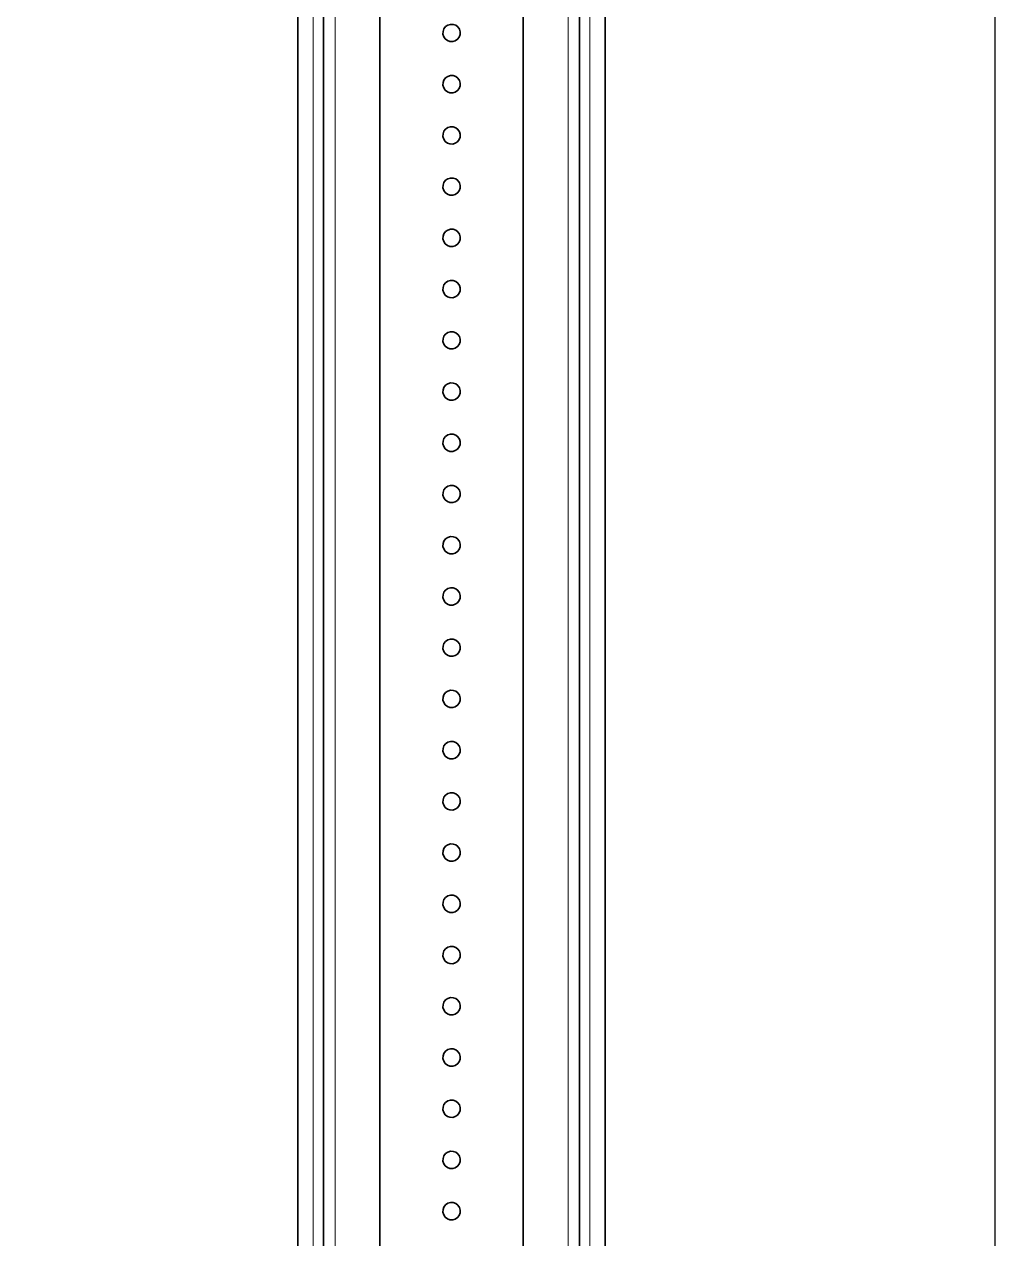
# Model space of a CAD drawing. Extents: x -442948 to -439736, y 420528 to 424220.
# Drawn here: x -442569 to -442190, y 421906.6 to 422380.7 of the extents above; entities that cross this region are included whole.
import ezdxf

# ---------------------------------------------------------------- set-up
doc = ezdxf.new("R2010")
doc.units = 0
doc.layers.add('GORUNEN', color=7, linetype='Continuous', lineweight=35)
doc.layers.add('TEGET', color=8, linetype='Continuous', lineweight=18)

# ---------------------------------------------------------------- blocks, each defined once
blk = doc.blocks.new('FGGTGTGT')
at = {"layer": 'GORUNEN', "color": 6}
for points in [[(-439366.07, 422626.79), (-439366.07, 420689.79)], [(-439266.07, 422626.79), (-439266.07, 420689.79)], [(-439313.09, 421428.16), (-439313.74, 421427.32), (-439314.62, 421426.72), (-439315.64, 421426.42), (-439316.7, 421426.45), (-439317.7, 421426.81), (-439318.54, 421427.46), (-439319.14, 421428.34), (-439319.44, 421429.36), (-439319.41, 421430.42), (-439319.06, 421431.42)], [(-439319.06, 421431.42), (-439318.41, 421432.26), (-439317.53, 421432.86), (-439316.51, 421433.16), (-439315.44, 421433.13), (-439314.44, 421432.78), (-439313.6, 421432.13), (-439313, 421431.25), (-439312.7, 421430.23), (-439312.73, 421429.16), (-439313.09, 421428.16)], [(-439319.06, 421411.42), (-439318.41, 421412.26), (-439317.53, 421412.86), (-439316.51, 421413.16), (-439315.44, 421413.13), (-439314.44, 421412.78), (-439313.6, 421412.13), (-439313, 421411.25), (-439312.7, 421410.23), (-439312.73, 421409.16), (-439313.09, 421408.16)], [(-439313.09, 421408.16), (-439313.74, 421407.32), (-439314.62, 421406.72), (-439315.64, 421406.42), (-439316.7, 421406.45), (-439317.7, 421406.81), (-439318.54, 421407.46), (-439319.14, 421408.34), (-439319.44, 421409.36), (-439319.41, 421410.42), (-439319.06, 421411.42)], [(-439319.06, 421391.42), (-439318.41, 421392.26), (-439317.53, 421392.86), (-439316.51, 421393.16), (-439315.44, 421393.13), (-439314.44, 421392.78), (-439313.6, 421392.13), (-439313, 421391.25), (-439312.7, 421390.23), (-439312.73, 421389.16), (-439313.09, 421388.16)], [(-439313.09, 421388.16), (-439313.74, 421387.32), (-439314.62, 421386.72), (-439315.64, 421386.42), (-439316.7, 421386.45), (-439317.7, 421386.81), (-439318.54, 421387.46), (-439319.14, 421388.34), (-439319.44, 421389.36), (-439319.41, 421390.42), (-439319.06, 421391.42)], [(-439313.09, 421368.16), (-439313.74, 421367.32), (-439314.62, 421366.72), (-439315.64, 421366.42), (-439316.7, 421366.45), (-439317.7, 421366.81), (-439318.54, 421367.46), (-439319.14, 421368.34), (-439319.44, 421369.36), (-439319.41, 421370.42), (-439319.06, 421371.42)], [(-439319.06, 421371.42), (-439318.41, 421372.26), (-439317.53, 421372.86), (-439316.51, 421373.16), (-439315.44, 421373.13), (-439314.44, 421372.78), (-439313.6, 421372.13), (-439313, 421371.25), (-439312.7, 421370.23), (-439312.73, 421369.16), (-439313.09, 421368.16)], [(-439313.09, 421348.16), (-439313.74, 421347.32), (-439314.62, 421346.72), (-439315.64, 421346.42), (-439316.7, 421346.45), (-439317.7, 421346.81), (-439318.54, 421347.46), (-439319.14, 421348.34), (-439319.44, 421349.36), (-439319.41, 421350.42), (-439319.06, 421351.42)], [(-439319.06, 421351.42), (-439318.41, 421352.26), (-439317.53, 421352.86), (-439316.51, 421353.16), (-439315.44, 421353.13), (-439314.44, 421352.78), (-439313.6, 421352.13), (-439313, 421351.25), (-439312.7, 421350.23), (-439312.73, 421349.16), (-439313.09, 421348.16)], [(-439319.06, 421331.42), (-439318.41, 421332.26), (-439317.53, 421332.86), (-439316.51, 421333.16), (-439315.44, 421333.13), (-439314.44, 421332.78), (-439313.6, 421332.13), (-439313, 421331.25), (-439312.7, 421330.23), (-439312.73, 421329.16), (-439313.09, 421328.16)], [(-439313.09, 421328.16), (-439313.74, 421327.32), (-439314.62, 421326.72), (-439315.64, 421326.42), (-439316.7, 421326.45), (-439317.7, 421326.81), (-439318.54, 421327.46), (-439319.14, 421328.34), (-439319.44, 421329.36), (-439319.41, 421330.42), (-439319.06, 421331.42)], [(-439319.06, 421311.42), (-439318.41, 421312.26), (-439317.53, 421312.86), (-439316.51, 421313.16), (-439315.44, 421313.13), (-439314.44, 421312.78), (-439313.6, 421312.13), (-439313, 421311.25), (-439312.7, 421310.23), (-439312.73, 421309.16), (-439313.09, 421308.16)], [(-439313.09, 421308.16), (-439313.74, 421307.32), (-439314.62, 421306.72), (-439315.64, 421306.42), (-439316.7, 421306.45), (-439317.7, 421306.81), (-439318.54, 421307.46), (-439319.14, 421308.34), (-439319.44, 421309.36), (-439319.41, 421310.42), (-439319.06, 421311.42)], [(-439313.09, 421288.16), (-439313.74, 421287.32), (-439314.62, 421286.72), (-439315.64, 421286.42), (-439316.7, 421286.45), (-439317.7, 421286.81), (-439318.54, 421287.46), (-439319.14, 421288.34), (-439319.44, 421289.36), (-439319.41, 421290.42), (-439319.06, 421291.42)], [(-439319.06, 421291.42), (-439318.41, 421292.26), (-439317.53, 421292.86), (-439316.51, 421293.16), (-439315.44, 421293.13), (-439314.44, 421292.78), (-439313.6, 421292.13), (-439313, 421291.25), (-439312.7, 421290.23), (-439312.73, 421289.16), (-439313.09, 421288.16)], [(-439313.09, 421268.16), (-439313.74, 421267.32), (-439314.62, 421266.72), (-439315.64, 421266.42), (-439316.7, 421266.45), (-439317.7, 421266.81), (-439318.54, 421267.46), (-439319.14, 421268.34), (-439319.44, 421269.36), (-439319.41, 421270.42), (-439319.06, 421271.42)], [(-439319.06, 421271.42), (-439318.41, 421272.26), (-439317.53, 421272.86), (-439316.51, 421273.16), (-439315.44, 421273.13), (-439314.44, 421272.78), (-439313.6, 421272.13), (-439313, 421271.25), (-439312.7, 421270.23), (-439312.73, 421269.16), (-439313.09, 421268.16)], [(-439313.09, 421248.16), (-439313.74, 421247.32), (-439314.62, 421246.72), (-439315.64, 421246.42), (-439316.7, 421246.45), (-439317.7, 421246.81), (-439318.54, 421247.46), (-439319.14, 421248.34), (-439319.44, 421249.36), (-439319.41, 421250.42), (-439319.06, 421251.42)], [(-439319.06, 421251.42), (-439318.41, 421252.26), (-439317.53, 421252.86), (-439316.51, 421253.16), (-439315.44, 421253.13), (-439314.44, 421252.78), (-439313.6, 421252.13), (-439313, 421251.25), (-439312.7, 421250.23), (-439312.73, 421249.16), (-439313.09, 421248.16)], [(-439319.06, 421231.42), (-439318.41, 421232.26), (-439317.53, 421232.86), (-439316.51, 421233.16), (-439315.44, 421233.13), (-439314.44, 421232.78), (-439313.6, 421232.13), (-439313, 421231.25), (-439312.7, 421230.23), (-439312.73, 421229.16), (-439313.09, 421228.16)], [(-439313.09, 421228.16), (-439313.74, 421227.32), (-439314.62, 421226.72), (-439315.64, 421226.42), (-439316.7, 421226.45), (-439317.7, 421226.81), (-439318.54, 421227.46), (-439319.14, 421228.34), (-439319.44, 421229.36), (-439319.41, 421230.42), (-439319.06, 421231.42)], [(-439319.06, 421211.42), (-439318.41, 421212.26), (-439317.53, 421212.86), (-439316.51, 421213.16), (-439315.44, 421213.13), (-439314.44, 421212.78), (-439313.6, 421212.13), (-439313, 421211.25), (-439312.7, 421210.23), (-439312.73, 421209.16), (-439313.09, 421208.16)], [(-439313.09, 421208.16), (-439313.74, 421207.32), (-439314.62, 421206.72), (-439315.64, 421206.42), (-439316.7, 421206.45), (-439317.7, 421206.81), (-439318.54, 421207.46), (-439319.14, 421208.34), (-439319.44, 421209.36), (-439319.41, 421210.42), (-439319.06, 421211.42)], [(-439313.09, 421188.16), (-439313.74, 421187.32), (-439314.62, 421186.72), (-439315.64, 421186.42), (-439316.7, 421186.45), (-439317.7, 421186.81), (-439318.54, 421187.46), (-439319.14, 421188.34), (-439319.44, 421189.36), (-439319.41, 421190.42), (-439319.06, 421191.42)], [(-439319.06, 421191.42), (-439318.41, 421192.26), (-439317.53, 421192.86), (-439316.51, 421193.16), (-439315.44, 421193.13), (-439314.44, 421192.78), (-439313.6, 421192.13), (-439313, 421191.25), (-439312.7, 421190.23), (-439312.73, 421189.16), (-439313.09, 421188.16)], [(-439313.09, 421168.16), (-439313.74, 421167.32), (-439314.62, 421166.72), (-439315.64, 421166.42), (-439316.7, 421166.45), (-439317.7, 421166.81), (-439318.54, 421167.46), (-439319.14, 421168.34), (-439319.44, 421169.36), (-439319.41, 421170.42), (-439319.06, 421171.42)], [(-439319.06, 421171.42), (-439318.41, 421172.26), (-439317.53, 421172.86), (-439316.51, 421173.16), (-439315.44, 421173.13), (-439314.44, 421172.78), (-439313.6, 421172.13), (-439313, 421171.25), (-439312.7, 421170.23), (-439312.73, 421169.16), (-439313.09, 421168.16)], [(-439313.09, 421148.16), (-439313.74, 421147.32), (-439314.62, 421146.72), (-439315.64, 421146.42), (-439316.7, 421146.45), (-439317.7, 421146.81), (-439318.54, 421147.46), (-439319.14, 421148.34), (-439319.44, 421149.36), (-439319.41, 421150.42), (-439319.06, 421151.42)], [(-439319.06, 421151.42), (-439318.41, 421152.26), (-439317.53, 421152.86), (-439316.51, 421153.16), (-439315.44, 421153.13), (-439314.44, 421152.78), (-439313.6, 421152.13), (-439313, 421151.25), (-439312.7, 421150.23), (-439312.73, 421149.16), (-439313.09, 421148.16)], [(-439319.06, 421131.42), (-439318.41, 421132.26), (-439317.53, 421132.86), (-439316.51, 421133.16), (-439315.44, 421133.13), (-439314.44, 421132.78), (-439313.6, 421132.13), (-439313, 421131.25), (-439312.7, 421130.23), (-439312.73, 421129.16), (-439313.09, 421128.16)], [(-439313.09, 421128.16), (-439313.74, 421127.32), (-439314.62, 421126.72), (-439315.64, 421126.42), (-439316.7, 421126.45), (-439317.7, 421126.81), (-439318.54, 421127.46), (-439319.14, 421128.34), (-439319.44, 421129.36), (-439319.41, 421130.42), (-439319.06, 421131.42)], [(-439313.09, 421108.16), (-439313.74, 421107.32), (-439314.62, 421106.72), (-439315.64, 421106.42), (-439316.7, 421106.45), (-439317.7, 421106.81), (-439318.54, 421107.46), (-439319.14, 421108.34), (-439319.44, 421109.36), (-439319.41, 421110.42), (-439319.06, 421111.42)], [(-439319.06, 421111.42), (-439318.41, 421112.26), (-439317.53, 421112.86), (-439316.51, 421113.16), (-439315.44, 421113.13), (-439314.44, 421112.78), (-439313.6, 421112.13), (-439313, 421111.25), (-439312.7, 421110.23), (-439312.73, 421109.16), (-439313.09, 421108.16)], [(-439313.09, 421088.16), (-439313.74, 421087.32), (-439314.62, 421086.72), (-439315.64, 421086.42), (-439316.7, 421086.45), (-439317.7, 421086.81), (-439318.54, 421087.46), (-439319.14, 421088.34), (-439319.44, 421089.36), (-439319.41, 421090.42), (-439319.06, 421091.42)], [(-439319.06, 421091.42), (-439318.41, 421092.26), (-439317.53, 421092.86), (-439316.51, 421093.16), (-439315.44, 421093.13), (-439314.44, 421092.78), (-439313.6, 421092.13), (-439313, 421091.25), (-439312.7, 421090.23), (-439312.73, 421089.16), (-439313.09, 421088.16)], [(-439313.09, 421068.16), (-439313.74, 421067.32), (-439314.62, 421066.72), (-439315.64, 421066.42), (-439316.7, 421066.45), (-439317.7, 421066.81), (-439318.54, 421067.46), (-439319.14, 421068.34), (-439319.44, 421069.36), (-439319.41, 421070.42), (-439319.06, 421071.42)], [(-439319.06, 421071.42), (-439318.41, 421072.26), (-439317.53, 421072.86), (-439316.51, 421073.16), (-439315.44, 421073.13), (-439314.44, 421072.78), (-439313.6, 421072.13), (-439313, 421071.25), (-439312.7, 421070.23), (-439312.73, 421069.16), (-439313.09, 421068.16)], [(-439319.06, 421051.42), (-439318.41, 421052.26), (-439317.53, 421052.86), (-439316.51, 421053.16), (-439315.44, 421053.13), (-439314.44, 421052.78), (-439313.6, 421052.13), (-439313, 421051.25), (-439312.7, 421050.23), (-439312.73, 421049.16), (-439313.09, 421048.16)], [(-439313.09, 421048.16), (-439313.74, 421047.32), (-439314.62, 421046.72), (-439315.64, 421046.42), (-439316.7, 421046.45), (-439317.7, 421046.81), (-439318.54, 421047.46), (-439319.14, 421048.34), (-439319.44, 421049.36), (-439319.41, 421050.42), (-439319.06, 421051.42)], [(-439319.06, 421031.42), (-439318.41, 421032.26), (-439317.53, 421032.86), (-439316.51, 421033.16), (-439315.44, 421033.13), (-439314.44, 421032.78), (-439313.6, 421032.13), (-439313, 421031.25), (-439312.7, 421030.23), (-439312.73, 421029.16), (-439313.09, 421028.16)], [(-439313.09, 421028.16), (-439313.74, 421027.32), (-439314.62, 421026.72), (-439315.64, 421026.42), (-439316.7, 421026.45), (-439317.7, 421026.81), (-439318.54, 421027.46), (-439319.14, 421028.34), (-439319.44, 421029.36), (-439319.41, 421030.42), (-439319.06, 421031.42)], [(-439313.09, 421008.16), (-439313.74, 421007.32), (-439314.62, 421006.72), (-439315.64, 421006.42), (-439316.7, 421006.45), (-439317.7, 421006.81), (-439318.54, 421007.46), (-439319.14, 421008.34), (-439319.44, 421009.36), (-439319.41, 421010.42), (-439319.06, 421011.42)], [(-439319.06, 421011.42), (-439318.41, 421012.26), (-439317.53, 421012.86), (-439316.51, 421013.16), (-439315.44, 421013.13), (-439314.44, 421012.78), (-439313.6, 421012.13), (-439313, 421011.25), (-439312.7, 421010.23), (-439312.73, 421009.16), (-439313.09, 421008.16)], [(-439313.09, 420988.16), (-439313.74, 420987.32), (-439314.62, 420986.72), (-439315.64, 420986.42), (-439316.7, 420986.45), (-439317.7, 420986.81), (-439318.54, 420987.46), (-439319.14, 420988.34), (-439319.44, 420989.36), (-439319.41, 420990.42), (-439319.06, 420991.42)], [(-439319.06, 420991.42), (-439318.41, 420992.26), (-439317.53, 420992.86), (-439316.51, 420993.16), (-439315.44, 420993.13), (-439314.44, 420992.78), (-439313.6, 420992.13), (-439313, 420991.25), (-439312.7, 420990.23), (-439312.73, 420989.16), (-439313.09, 420988.16)], [(-439313.09, 420968.16), (-439313.74, 420967.32), (-439314.62, 420966.72), (-439315.64, 420966.42), (-439316.7, 420966.45), (-439317.7, 420966.81), (-439318.54, 420967.46), (-439319.14, 420968.34), (-439319.44, 420969.36), (-439319.41, 420970.42), (-439319.06, 420971.42)], [(-439319.06, 420971.42), (-439318.41, 420972.26), (-439317.53, 420972.86), (-439316.51, 420973.16), (-439315.44, 420973.13), (-439314.44, 420972.78), (-439313.6, 420972.13), (-439313, 420971.25), (-439312.7, 420970.23), (-439312.73, 420969.16), (-439313.09, 420968.16)]]:
    blk.add_lwpolyline(points, dxfattribs=at)
at = {"layer": 'TEGET', "color": 6}
for points in [[(-439361.57, 422629.79), (-439361.57, 420689.79)], [(-439270.57, 422629.79), (-439270.57, 420689.79)]]:
    blk.add_lwpolyline(points, dxfattribs=at)
blk = doc.blocks.new('RTEEEEW')
at = {"layer": 'GORUNEN', "color": 3}
for points in [[(-441706.17, 423145.81), (-441706.17, 420960.31)], [(-441674.17, 423145.81), (-441674.17, 420960.81)], [(-441618.17, 420960.81), (-441618.17, 423145.81)], [(-441586.17, 420960.31), (-441586.17, 423145.81)]]:
    blk.add_lwpolyline(points, dxfattribs=at)
at = {"layer": 'TEGET', "color": 3}
for points in [[(-441700.17, 420960.81), (-441700.17, 423145.81)], [(-441592.17, 423145.81), (-441592.17, 420960.81)]]:
    blk.add_lwpolyline(points, dxfattribs=at)

msp = doc.modelspace()

# ---------------------------------------------------------------- linework, layer by layer
msp.add_lwpolyline([(-442947.93, 424094.38), (-442190.03, 424094.38), (-442190.03, 420528.11), (-442947.93, 420528.11)], close=True)

# ---------------------------------------------------------------- block references
for name, p in [('FGGTGTGT', (-3086.05, 947.51)), ('RTEEEEW', (-755.95, 0))]:
    msp.add_blockref(name, p)

doc.saveas('drawing.dxf')
